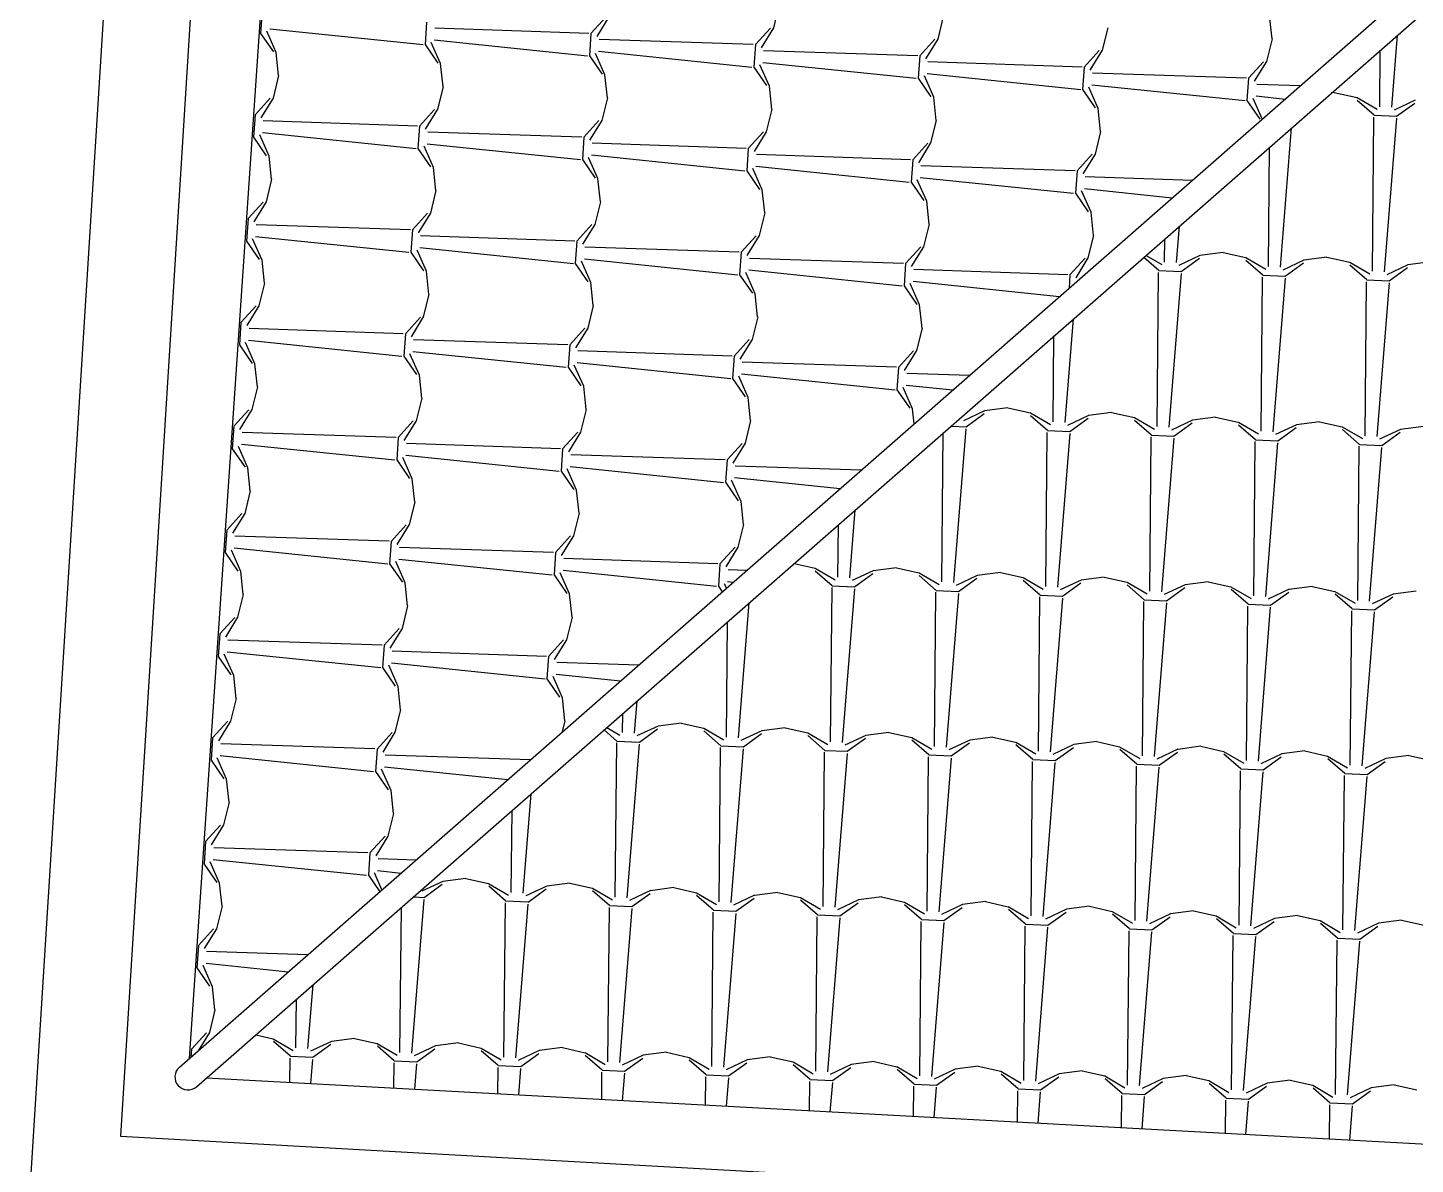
# Model space of a CAD drawing. Extents: x 1037 to 14540, y 1034 to 18285.
# Drawn here: x 5880 to 6200, y 1272.2 to 1534.3 of the extents above; entities that cross this region are included whole.
import ezdxf

# ---------------------------------------------------------------- set-up
doc = ezdxf.new("R2010")
doc.units = 0
doc.header["$LTSCALE"] = 100
doc.header["$MEASUREMENT"] = 0
doc.layers.get('0').update_dxf_attribs({"color": 240, "linetype": 'CONTINUOUS'})
doc.layers.add('proiezioni', color=252, linetype='CONTINUOUS')
doc.layers.add('retini copertura', color=32, linetype='CONTINUOUS')

# ---------------------------------------------------------------- blocks, each defined once
blk = doc.blocks.new('*X1851')
at = {"color": 0}
for p, q in [((5.9469, 15.3685), (5.9433, 15.3169)), ((7.1385, 15.3816), (7.1257, 15.3295)), ((5.9642, 15.3276), (6.318, 15.291)), ((6.326, 15.3426), (6.3225, 15.291)), ((6.3449, 15.3293), (6.7004, 15.3176)), ((6.7051, 15.3168), (6.7399, 15.3551)), ((6.7466, 15.3554), (6.7184, 15.3098)), ((7.0842, 15.2909), (7.119, 15.3292)), ((7.1257, 15.3295), (7.0975, 15.2839)), ((7.5177, 15.3557), (7.5048, 15.3037)), ((7.8968, 15.3299), (7.8839, 15.2778)), ((8.2759, 15.304), (8.2702, 15.3573)), ((5.9433, 15.3169), (5.9726, 15.2743)), ((5.9792, 15.2731), (5.9574, 15.3221)), ((6.3583, 15.2472), (6.3365, 15.2962)), ((6.3433, 15.3017), (6.6971, 15.2651)), ((6.7051, 15.3168), (6.7016, 15.2652)), ((6.724, 15.3035), (7.0795, 15.2917)), ((7.4633, 15.2651), (7.4981, 15.3033)), ((7.5048, 15.3037), (7.4766, 15.258)), ((8.2759, 15.304), (8.263, 15.2519)), ((5.9848, 15.2197), (5.9792, 15.273)), ((6.3224, 15.291), (6.3517, 15.2484)), ((6.7016, 15.2652), (6.7308, 15.2225)), ((6.7374, 15.2213), (6.7157, 15.2704)), ((6.7224, 15.2759), (7.0763, 15.2393)), ((7.0842, 15.2909), (7.0807, 15.2393)), ((7.1031, 15.2776), (7.4587, 15.2659)), ((7.4633, 15.2651), (7.4598, 15.2135)), ((7.8425, 15.2392), (7.8772, 15.2775)), ((7.8839, 15.2778), (7.8557, 15.2322)), ((6.364, 15.1939), (6.3583, 15.2472)), ((7.0807, 15.2393), (7.11, 15.1967)), ((7.1165, 15.1955), (7.0948, 15.2445)), ((7.1015, 15.25), (7.4554, 15.2134)), ((7.4822, 15.2518), (7.8378, 15.24)), ((7.8424, 15.2392), (7.8389, 15.1876)), ((8.2216, 15.2134), (8.2564, 15.2516)), ((8.263, 15.252), (8.2348, 15.2063)), ((5.9848, 15.2197), (5.972, 15.1676)), ((6.7431, 15.168), (6.7374, 15.2213)), ((7.4598, 15.2135), (7.4891, 15.1708)), ((7.4956, 15.1696), (7.4739, 15.2187)), ((7.4807, 15.2242), (7.8345, 15.1875)), ((7.8614, 15.2259), (8.2169, 15.2142)), ((8.2216, 15.2134), (8.218, 15.1618)), ((8.2405, 15.2001), (8.3414, 15.1967)), ((5.9305, 15.1291), (5.9653, 15.1673)), ((5.972, 15.1676), (5.9438, 15.122)), ((6.364, 15.1939), (6.3511, 15.1418)), ((6.7431, 15.168), (6.7302, 15.1159)), ((7.1222, 15.1421), (7.1165, 15.1955)), ((7.5013, 15.1163), (7.4956, 15.1696)), ((7.8389, 15.1876), (7.8682, 15.145)), ((7.8748, 15.1438), (7.853, 15.1928)), ((7.8598, 15.1983), (8.2136, 15.1617)), ((8.2389, 15.1725), (8.3058, 15.1655)), ((6.3096, 15.1032), (6.3444, 15.1415)), ((6.3511, 15.1418), (6.3229, 15.0962)), ((7.1222, 15.1421), (7.1094, 15.0901)), ((7.8804, 15.0904), (7.8748, 15.1438)), ((8.218, 15.1618), (8.2473, 15.1191)), ((8.2532, 15.1195), (8.2321, 15.1669)), ((5.9305, 15.1291), (5.927, 15.0775)), ((5.9494, 15.1158), (6.305, 15.104)), ((6.6888, 15.0773), (6.7236, 15.1156)), ((6.7302, 15.1159), (6.702, 15.0703)), ((7.5013, 15.1163), (7.4885, 15.0642)), ((5.927, 15.0775), (5.9563, 15.0348)), ((5.9628, 15.0336), (5.9411, 15.0826)), ((5.9479, 15.0882), (6.3017, 15.0515)), ((6.3096, 15.1032), (6.3061, 15.0516)), ((6.3285, 15.0899), (6.6841, 15.0782)), ((6.6888, 15.0773), (6.6852, 15.0257)), ((7.0679, 15.0515), (7.1027, 15.0898)), ((7.1093, 15.0901), (7.0811, 15.0445)), ((7.8805, 15.0904), (7.8676, 15.0383)), ((6.3061, 15.0516), (6.3354, 15.009)), ((6.342, 15.0078), (6.3202, 15.0568)), ((6.327, 15.0623), (6.6808, 15.0257)), ((6.7077, 15.0641), (7.0632, 15.0523)), ((7.0679, 15.0515), (7.0644, 14.9999)), ((7.447, 15.0256), (7.4818, 15.0639)), ((7.4885, 15.0642), (7.4603, 15.0186)), ((5.9685, 14.9803), (5.9628, 15.0336)), ((6.3476, 14.9544), (6.342, 15.0077)), ((6.6852, 15.0257), (6.7145, 14.9831)), ((6.7211, 14.9819), (6.6993, 15.0309)), ((6.7061, 15.0364), (7.0599, 14.9998)), ((7.0852, 15.0106), (7.4391, 14.974)), ((7.0868, 15.0382), (7.4423, 15.0264)), ((7.447, 15.0256), (7.4435, 14.974)), ((7.4659, 15.0123), (7.8214, 15.0006)), ((7.8261, 14.9998), (7.8609, 15.038)), ((7.8676, 15.0384), (7.8394, 14.9927)), ((5.9685, 14.9803), (5.9557, 14.9282)), ((6.7268, 14.9286), (6.7211, 14.9819)), ((7.0644, 14.9999), (7.0936, 14.9572)), ((7.1002, 14.956), (7.0784, 15.0051)), ((7.4793, 14.9302), (7.4576, 14.9792)), ((7.4643, 14.9847), (7.8182, 14.9481)), ((7.8261, 14.9998), (7.8226, 14.9482)), ((7.845, 14.9865), (8.092, 14.9783)), ((6.3476, 14.9544), (6.3348, 14.9023)), ((7.1059, 14.9027), (7.1002, 14.956)), ((7.4435, 14.974), (7.4727, 14.9314)), ((7.8226, 14.9482), (7.8519, 14.9055)), ((7.8584, 14.9043), (7.8367, 14.9534)), ((7.8435, 14.9589), (8.0458, 14.9379)), ((5.9142, 14.8896), (5.949, 14.9279)), ((5.9557, 14.9282), (5.9275, 14.8826)), ((6.7268, 14.9285), (6.7139, 14.8765)), ((7.485, 14.8768), (7.4793, 14.9302)), ((5.9142, 14.8896), (5.9107, 14.838)), ((6.2933, 14.8638), (6.3281, 14.902)), ((6.3348, 14.9023), (6.3066, 14.8567)), ((7.1059, 14.9027), (7.093, 14.8506)), ((7.8641, 14.851), (7.8584, 14.9043)), ((5.9315, 14.8487), (6.2854, 14.8121)), ((5.9331, 14.8763), (6.2886, 14.8646)), ((6.2933, 14.8638), (6.2898, 14.8122)), ((6.3122, 14.8505), (6.6677, 14.8387)), ((6.6724, 14.8379), (6.7072, 14.8762)), ((6.7139, 14.8765), (6.6857, 14.8309)), ((7.0516, 14.812), (7.0863, 14.8503)), ((7.093, 14.8506), (7.0648, 14.805)), ((7.485, 14.8768), (7.4721, 14.8248)), ((7.8641, 14.851), (7.8513, 14.7989)), ((5.9107, 14.838), (5.9399, 14.7954)), ((5.9465, 14.7942), (5.9248, 14.8432)), ((6.3256, 14.7683), (6.3039, 14.8173)), ((6.3107, 14.8229), (6.6645, 14.7862)), ((6.6724, 14.8379), (6.6689, 14.7863)), ((6.6913, 14.8246), (7.0469, 14.8129)), ((7.4307, 14.7862), (7.4655, 14.8245)), ((7.4721, 14.8248), (7.4439, 14.7792)), ((5.9522, 14.7408), (5.9465, 14.7942)), ((6.2898, 14.8122), (6.3191, 14.7695)), ((6.6689, 14.7863), (6.6982, 14.7437)), ((6.7047, 14.7425), (6.683, 14.7915)), ((6.6898, 14.797), (7.0436, 14.7604)), ((7.0515, 14.812), (7.048, 14.7604)), ((7.0704, 14.7988), (7.426, 14.787)), ((7.4307, 14.7862), (7.4271, 14.7346)), ((7.8098, 14.7603), (7.8446, 14.7986)), ((7.8513, 14.7989), (7.823, 14.7533)), ((6.3313, 14.715), (6.3256, 14.7683)), ((7.048, 14.7604), (7.0773, 14.7178)), ((7.0839, 14.7166), (7.0621, 14.7656)), ((7.0689, 14.7712), (7.4227, 14.7345)), ((7.4496, 14.7729), (7.8051, 14.7611)), ((7.8098, 14.7603), (7.8077, 14.7294)), ((5.9522, 14.7408), (5.9393, 14.6888)), ((6.7104, 14.6891), (6.7047, 14.7424)), ((7.4271, 14.7346), (7.4564, 14.6919)), ((7.463, 14.6907), (7.4412, 14.7398)), ((7.448, 14.7453), (7.7859, 14.7103)), ((5.8979, 14.6502), (5.9327, 14.6884)), ((5.9393, 14.6888), (5.9111, 14.6431)), ((6.3313, 14.715), (6.3184, 14.6629)), ((6.7104, 14.6891), (6.6976, 14.637)), ((7.0895, 14.6633), (7.0839, 14.7166)), ((7.4687, 14.6374), (7.463, 14.6907)), ((6.277, 14.6243), (6.3118, 14.6626)), ((6.3184, 14.6629), (6.2902, 14.6173)), ((7.0896, 14.6632), (7.0767, 14.6112)), ((5.8979, 14.6502), (5.8943, 14.5986)), ((5.9168, 14.6369), (6.2723, 14.6251)), ((6.277, 14.6243), (6.2735, 14.5727)), ((6.6561, 14.5984), (6.6909, 14.6367)), ((6.6976, 14.637), (6.6694, 14.5914)), ((7.4687, 14.6374), (7.4558, 14.5853)), ((5.8943, 14.5986), (5.9236, 14.5559)), ((5.9302, 14.5547), (5.9084, 14.6038)), ((5.9152, 14.6093), (6.2691, 14.5726)), ((6.2959, 14.611), (6.6514, 14.5993)), ((6.6561, 14.5985), (6.6526, 14.5469)), ((7.0352, 14.5726), (7.07, 14.6109)), ((7.0767, 14.6112), (7.0485, 14.5656)), ((6.2735, 14.5727), (6.3027, 14.5301)), ((6.3093, 14.5289), (6.2875, 14.5779)), ((6.2943, 14.5834), (6.6482, 14.5468)), ((6.675, 14.5852), (7.0305, 14.5734)), ((7.0352, 14.5726), (7.0317, 14.521)), ((7.0541, 14.5593), (7.4096, 14.5476)), ((7.4143, 14.5467), (7.4491, 14.585)), ((7.4558, 14.5853), (7.4276, 14.5397)), ((5.9358, 14.5014), (5.9302, 14.5547)), ((6.315, 14.4755), (6.3093, 14.5289)), ((6.6526, 14.5469), (6.6818, 14.5042)), ((6.6884, 14.503), (6.6667, 14.552)), ((6.6735, 14.5576), (7.0273, 14.5209)), ((7.0526, 14.5317), (7.4064, 14.4951)), ((7.4143, 14.5467), (7.4108, 14.4951)), ((7.4332, 14.5335), (7.5784, 14.5287)), ((5.9359, 14.5014), (5.923, 14.4493)), ((6.6941, 14.4497), (6.6884, 14.503)), ((7.0317, 14.521), (7.061, 14.4784)), ((7.0675, 14.4772), (7.0458, 14.5262)), ((7.4467, 14.4513), (7.4249, 14.5003)), ((7.4317, 14.5059), (7.5396, 14.4947)), ((6.315, 14.4755), (6.3021, 14.4234)), ((7.0732, 14.4238), (7.0675, 14.4771)), ((7.4108, 14.4951), (7.4401, 14.4525)), ((5.8815, 14.4107), (5.9163, 14.449)), ((5.923, 14.4493), (5.8948, 14.4037)), ((6.6941, 14.4497), (6.6812, 14.3976)), ((7.4504, 14.4165), (7.4467, 14.4513)), ((5.8815, 14.4107), (5.878, 14.3591)), ((6.2607, 14.3849), (6.2954, 14.4231)), ((6.3021, 14.4235), (6.2739, 14.3778)), ((7.0732, 14.4238), (7.0604, 14.3717)), ((5.8989, 14.3698), (6.2527, 14.3332)), ((5.9004, 14.3974), (6.256, 14.3857)), ((6.2606, 14.3849), (6.2571, 14.3333)), ((6.2795, 14.3716), (6.6351, 14.3598)), ((6.6398, 14.359), (6.6746, 14.3973)), ((6.6812, 14.3976), (6.653, 14.352)), ((7.0189, 14.3331), (7.0537, 14.3714)), ((7.0604, 14.3717), (7.0321, 14.3261)), ((5.878, 14.3591), (5.9073, 14.3165)), ((5.9138, 14.3153), (5.8921, 14.3643)), ((6.293, 14.2894), (6.2712, 14.3385)), ((6.278, 14.344), (6.6318, 14.3073)), ((6.6398, 14.359), (6.6362, 14.3074)), ((6.6587, 14.3457), (7.0142, 14.334)), ((5.9195, 14.2619), (5.9138, 14.3153)), ((6.2571, 14.3333), (6.2864, 14.2906)), ((6.6362, 14.3074), (6.6655, 14.2648)), ((6.6721, 14.2636), (6.6503, 14.3126)), ((6.6571, 14.3181), (7.011, 14.2815)), ((7.0189, 14.3332), (7.0154, 14.2816)), ((7.0378, 14.3199), (7.329, 14.3103)), ((6.2986, 14.2361), (6.293, 14.2894)), ((7.0154, 14.2816), (7.0446, 14.2389)), ((7.0512, 14.2377), (7.0295, 14.2867)), ((7.0362, 14.2923), (7.2796, 14.2671)), ((5.9195, 14.2619), (5.9067, 14.2099)), ((6.6778, 14.2102), (6.6721, 14.2636)), ((5.8652, 14.1713), (5.9, 14.2095)), ((5.9067, 14.2099), (5.8785, 14.1643)), ((6.2986, 14.2361), (6.2858, 14.184)), ((6.6778, 14.2102), (6.6649, 14.1581)), ((7.0569, 14.1844), (7.0512, 14.2377)), ((6.2443, 14.1454), (6.2791, 14.1837)), ((6.2858, 14.184), (6.2576, 14.1384)), ((7.0569, 14.1844), (7.044, 14.1323)), ((5.8652, 14.1713), (5.8617, 14.1197)), ((5.8841, 14.158), (6.2396, 14.1463)), ((6.2443, 14.1454), (6.2408, 14.0938)), ((6.6234, 14.1196), (6.6582, 14.1578)), ((6.6649, 14.1582), (6.6367, 14.1125)), ((5.8617, 14.1197), (5.8909, 14.077)), ((5.8975, 14.0758), (5.8758, 14.1249)), ((5.8826, 14.1304), (6.2364, 14.0938)), ((6.2632, 14.1321), (6.6187, 14.1204)), ((6.6234, 14.1196), (6.6199, 14.068)), ((7.0026, 14.0937), (7.0373, 14.132)), ((7.044, 14.1323), (7.0158, 14.0867)), ((6.2408, 14.0938), (6.2701, 14.0512)), ((6.2766, 14.05), (6.2549, 14.099)), ((6.2617, 14.1045), (6.6155, 14.0679)), ((6.6423, 14.1063), (6.9979, 14.0945)), ((7.0026, 14.0937), (6.999, 14.0421)), ((7.0214, 14.0804), (7.0648, 14.079)), ((5.9032, 14.0225), (5.8975, 14.0758)), ((6.2823, 13.9966), (6.2766, 14.05)), ((6.6199, 14.068), (6.6492, 14.0253)), ((6.6558, 14.0241), (6.634, 14.0731)), ((6.6408, 14.0787), (6.9946, 14.042)), ((7.0175, 14.0375), (7.0131, 14.0473)), ((7.0199, 14.0528), (7.0334, 14.0514)), ((5.9032, 14.0225), (5.8903, 13.9704)), ((6.6614, 13.9708), (6.6557, 14.0241)), ((6.999, 14.0421), (7.0079, 14.0292)), ((6.2823, 13.9966), (6.2695, 13.9446)), ((5.8489, 13.9318), (5.8837, 13.9701)), ((5.8903, 13.9704), (5.8621, 13.9248)), ((6.6614, 13.9708), (6.6486, 13.9187)), ((5.8489, 13.9318), (5.8453, 13.8802)), ((6.228, 13.906), (6.2628, 13.9442)), ((6.2695, 13.9446), (6.2412, 13.899)), ((5.8662, 13.891), (6.2201, 13.8543)), ((5.8677, 13.9186), (6.2233, 13.9068)), ((6.228, 13.906), (6.2245, 13.8544)), ((6.2469, 13.8927), (6.6024, 13.881)), ((6.6071, 13.8801), (6.6419, 13.9184)), ((6.6486, 13.9187), (6.6204, 13.8731)), ((5.8453, 13.8802), (5.8746, 13.8376)), ((5.8812, 13.8364), (5.8594, 13.8854)), ((6.2603, 13.8105), (6.2386, 13.8596)), ((6.2454, 13.8651), (6.5992, 13.8285)), ((6.6071, 13.8801), (6.6036, 13.8285)), ((6.626, 13.8668), (6.8154, 13.8606)), ((5.8869, 13.783), (5.8812, 13.8364)), ((6.2245, 13.8544), (6.2537, 13.8117)), ((6.6036, 13.8285), (6.6329, 13.7859)), ((6.6394, 13.7847), (6.6177, 13.8337)), ((6.6245, 13.8392), (6.7734, 13.8238)), ((6.266, 13.7572), (6.2603, 13.8105)), ((5.8869, 13.783), (5.874, 13.731)), ((6.6451, 13.7313), (6.6394, 13.7847)), ((5.8325, 13.6924), (5.8673, 13.7307)), ((5.874, 13.731), (5.8458, 13.6854)), ((6.266, 13.7572), (6.2531, 13.7051)), ((6.6451, 13.7313), (6.6389, 13.706)), ((6.2117, 13.6665), (6.2465, 13.7048)), ((6.2531, 13.7051), (6.2249, 13.6595)), ((5.8325, 13.6924), (5.829, 13.6408)), ((5.8514, 13.6791), (6.2069, 13.6674)), ((6.2117, 13.6665), (6.2081, 13.6149)), ((5.829, 13.6408), (5.8583, 13.5981)), ((5.8649, 13.5969), (5.8431, 13.646)), ((5.8499, 13.6515), (6.2038, 13.6149)), ((6.2305, 13.6533), (6.566, 13.6422)), ((6.2081, 13.6149), (6.2374, 13.5723)), ((6.244, 13.5711), (6.2222, 13.6201)), ((6.229, 13.6257), (6.5135, 13.5962)), ((5.8705, 13.5436), (5.8648, 13.5969)), ((6.2496, 13.5177), (6.244, 13.5711)), ((5.8705, 13.5436), (5.8577, 13.4915)), ((6.2497, 13.5177), (6.2368, 13.4657)), ((5.8162, 13.4529), (5.851, 13.4912)), ((5.8577, 13.4915), (5.8295, 13.4459)), ((5.8162, 13.453), (5.8127, 13.4014)), ((5.8351, 13.4397), (6.1906, 13.4279)), ((6.1953, 13.4271), (6.2301, 13.4654)), ((6.2368, 13.4657), (6.2086, 13.4201)), ((5.8336, 13.4121), (6.1874, 13.3754)), ((6.1953, 13.4271), (6.1918, 13.3755)), ((6.2142, 13.4138), (6.3019, 13.4109)), ((5.8127, 13.4013), (5.842, 13.3587)), ((5.8485, 13.3575), (5.8268, 13.4065)), ((6.1918, 13.3755), (6.2179, 13.3374)), ((6.2231, 13.3419), (6.2059, 13.3807)), ((6.2127, 13.3862), (6.2672, 13.3806)), ((5.8542, 13.3042), (5.8485, 13.3575)), ((5.8542, 13.3042), (5.8413, 13.2521)), ((5.7999, 13.2135), (5.8347, 13.2518)), ((5.8413, 13.2521), (5.8131, 13.2065)), ((5.7999, 13.2135), (5.7964, 13.1619)), ((5.8187, 13.2002), (6.0524, 13.1925)), ((5.7964, 13.1619), (5.8256, 13.1193)), ((5.8322, 13.1181), (5.8104, 13.1671)), ((5.8173, 13.1726), (6.0072, 13.153)), ((5.8379, 13.0647), (5.8322, 13.118)), ((5.8379, 13.0647), (5.825, 13.0126)), ((5.7836, 12.9741), (5.8183, 13.0123)), ((5.825, 13.0127), (5.7991, 12.9707)), ((5.7835, 12.9741), (5.7823, 12.956))]:
    blk.add_line(p, q, dxfattribs=at)
blk = doc.blocks.new('*X1853')
at = {"color": 0}
for p, q in [((8.5519, 15.1464), (8.5652, 15.3129)), ((8.5243, 15.1478), (8.5255, 15.2782)), ((8.4194, 15.1805), (8.413, 15.1797)), ((8.4194, 15.1805), (8.4718, 15.1689)), ((8.4718, 15.1689), (8.5181, 15.1418)), ((8.5113, 15.1283), (8.4722, 15.1622)), ((8.606, 15.1629), (8.5575, 15.14)), ((8.563, 15.126), (8.6049, 15.1563)), ((8.5073, 14.7682), (8.5107, 15.1239)), ((8.5113, 15.1283), (8.563, 15.126)), ((8.5349, 14.7668), (8.5632, 15.1214)), ((8.2951, 14.7775), (8.3208, 15.099)), ((8.2675, 14.7789), (8.2702, 15.0546)), ((8.0554, 14.7883), (8.0621, 14.8724)), ((8.0278, 14.7896), (8.0283, 14.8428)), ((8.0148, 14.7702), (7.9799, 14.8004)), ((7.9851, 14.805), (8.0216, 14.7836)), ((8.1095, 14.8047), (8.061, 14.7818)), ((8.0665, 14.7679), (8.1084, 14.7981)), ((8.1627, 14.8116), (8.1095, 14.8047)), ((8.1627, 14.8116), (8.215, 14.8)), ((8.215, 14.8), (8.2613, 14.7729)), ((8.2546, 14.7594), (8.2155, 14.7933)), ((8.3492, 14.794), (8.3007, 14.7711)), ((8.3062, 14.7571), (8.3482, 14.7874)), ((8.4024, 14.8009), (8.3492, 14.794)), ((8.4024, 14.8009), (8.4548, 14.7892)), ((8.4548, 14.7893), (8.5011, 14.7621)), ((8.589, 14.7833), (8.5405, 14.7604)), ((8.6422, 14.7902), (8.589, 14.7832)), ((8.0108, 14.41), (8.0142, 14.7657)), ((8.0148, 14.7702), (8.0665, 14.7679)), ((8.0384, 14.4086), (8.0667, 14.7632)), ((8.2505, 14.3993), (8.254, 14.755)), ((8.2546, 14.7595), (8.3062, 14.7571)), ((8.2781, 14.3979), (8.3065, 14.7525)), ((8.4943, 14.7487), (8.4553, 14.7826)), ((8.546, 14.7464), (8.5879, 14.7767)), ((8.4903, 14.3885), (8.4937, 14.7442)), ((8.4943, 14.7487), (8.546, 14.7464)), ((8.5179, 14.3872), (8.5463, 14.7418)), ((7.7986, 14.4194), (7.8177, 14.6585)), ((7.771, 14.4207), (7.7729, 14.6192)), ((7.5589, 14.4301), (7.559, 14.4319)), ((7.613, 14.4466), (7.5645, 14.4237)), ((7.57, 14.4097), (7.6119, 14.44)), ((7.6662, 14.4535), (7.613, 14.4465)), ((7.6662, 14.4535), (7.7185, 14.4418)), ((7.7185, 14.4418), (7.7648, 14.4147)), ((7.7581, 14.4013), (7.719, 14.4352)), ((7.8527, 14.4358), (7.8042, 14.4129)), ((7.9059, 14.4427), (7.8527, 14.4358)), ((7.9059, 14.4427), (7.9583, 14.4311)), ((8.1457, 14.432), (8.0925, 14.4251)), ((8.1457, 14.432), (8.198, 14.4204)), ((7.5354, 14.4113), (7.57, 14.4097)), ((7.5419, 14.0505), (7.5702, 14.4051)), ((7.7581, 14.4013), (7.8097, 14.399)), ((7.8097, 14.399), (7.8517, 14.4292)), ((7.9583, 14.4311), (8.0046, 14.404)), ((7.9978, 14.3906), (7.9587, 14.4244)), ((8.0925, 14.4251), (8.044, 14.4022)), ((8.0495, 14.3882), (8.0914, 14.4185)), ((8.1981, 14.4204), (8.2443, 14.3932)), ((8.2376, 14.3798), (8.1985, 14.4137)), ((8.3323, 14.4144), (8.2838, 14.3915)), ((8.2893, 14.3775), (8.3312, 14.4078)), ((8.3855, 14.4213), (8.3323, 14.4144)), ((8.3854, 14.4213), (8.4378, 14.4096)), ((8.4378, 14.4097), (8.4841, 14.3825)), ((8.4773, 14.3691), (8.4383, 14.403)), ((8.572, 14.4036), (8.5235, 14.3808)), ((8.6252, 14.4105), (8.572, 14.4036)), ((7.5143, 14.0518), (7.5176, 14.3957)), ((7.754, 14.0411), (7.7575, 14.3968)), ((7.7816, 14.0397), (7.81, 14.3943)), ((7.9938, 14.0304), (7.9972, 14.3861)), ((7.9978, 14.3906), (8.0495, 14.3882)), ((8.0214, 14.029), (8.0497, 14.3836)), ((8.2335, 14.0196), (8.237, 14.3754)), ((8.2376, 14.3798), (8.2893, 14.3775)), ((8.2612, 14.0183), (8.2895, 14.3729)), ((8.4773, 14.3691), (8.529, 14.3668)), ((8.529, 14.3668), (8.571, 14.397)), ((8.4733, 14.0089), (8.4767, 14.3646)), ((8.5009, 14.0076), (8.5293, 14.3622)), ((7.3021, 14.0612), (7.3147, 14.218)), ((7.2745, 14.0626), (7.2757, 14.1839)), ((7.1735, 14.0944), (7.222, 14.0836)), ((7.222, 14.0837), (7.2683, 14.0565)), ((7.4094, 14.0846), (7.3562, 14.0776)), ((7.4094, 14.0846), (7.4618, 14.0729)), ((7.2616, 14.0431), (7.2225, 14.077)), ((7.3562, 14.0777), (7.3077, 14.0548)), ((7.3132, 14.0408), (7.3552, 14.0711)), ((7.4618, 14.0729), (7.5081, 14.0458)), ((7.5013, 14.0324), (7.4622, 14.0663)), ((7.596, 14.0669), (7.5475, 14.044)), ((7.553, 14.0301), (7.5949, 14.0603)), ((7.6492, 14.0738), (7.596, 14.0669)), ((7.6492, 14.0738), (7.7015, 14.0622)), ((7.7016, 14.0622), (7.7478, 14.0351)), ((7.7411, 14.0217), (7.702, 14.0555)), ((7.8358, 14.0562), (7.7872, 14.0333)), ((7.7928, 14.0194), (7.8347, 14.0496)), ((7.8889, 14.0631), (7.8358, 14.0562)), ((7.8889, 14.0631), (7.9413, 14.0515)), ((7.9413, 14.0515), (7.9876, 14.0244)), ((8.1287, 14.0524), (8.0755, 14.0455)), ((8.1287, 14.0524), (8.1811, 14.0407)), ((7.2575, 13.683), (7.261, 14.0387)), ((7.2616, 14.0431), (7.3132, 14.0408)), ((7.2851, 13.6816), (7.3135, 14.0362)), ((7.4973, 13.6722), (7.5007, 14.0279)), ((7.5013, 14.0324), (7.553, 14.0301)), ((7.5249, 13.6708), (7.5532, 14.0254)), ((7.737, 13.6615), (7.7405, 14.0172)), ((7.7411, 14.0217), (7.7928, 14.0194)), ((7.9808, 14.0109), (7.9418, 14.0448)), ((8.0755, 14.0455), (8.027, 14.0226)), ((8.0325, 14.0086), (8.0745, 14.0389)), ((8.1811, 14.0408), (8.2273, 14.0136)), ((8.2206, 14.0002), (8.1815, 14.0341)), ((8.3153, 14.0348), (8.2668, 14.0119)), ((8.2723, 13.9979), (8.3142, 14.0282)), ((8.3685, 14.0417), (8.3153, 14.0347)), ((8.3685, 14.0416), (8.4208, 14.03)), ((8.4208, 14.03), (8.4671, 14.0029)), ((8.4604, 13.9895), (8.4213, 14.0234)), ((8.555, 14.024), (8.5065, 14.0011)), ((8.512, 13.9872), (8.554, 14.0174)), ((8.6082, 14.0309), (8.555, 14.024)), ((7.0454, 13.6923), (7.0703, 14.004)), ((7.7647, 13.6601), (7.793, 14.0147)), ((7.9768, 13.6508), (7.9802, 14.0065)), ((7.9808, 14.0109), (8.0325, 14.0086)), ((8.0044, 13.6494), (8.0328, 14.004)), ((8.2166, 13.64), (8.22, 13.9957)), ((8.2206, 14.0002), (8.2723, 13.9979)), ((8.2442, 13.6387), (8.2725, 13.9933)), ((8.4563, 13.6293), (8.4597, 13.985)), ((8.4604, 13.9895), (8.512, 13.9872)), ((7.0178, 13.6937), (7.0203, 13.9603)), ((8.4839, 13.628), (8.5123, 13.9826)), ((6.8056, 13.703), (6.8116, 13.7775)), ((6.778, 13.7044), (6.7784, 13.7485)), ((6.765, 13.6849), (6.7353, 13.7107)), ((6.7415, 13.7161), (6.7718, 13.6984)), ((6.8597, 13.7195), (6.8112, 13.6966)), ((6.8167, 13.6826), (6.8587, 13.7129)), ((6.9129, 13.7264), (6.8597, 13.7195)), ((6.9129, 13.7264), (6.9653, 13.7147)), ((6.9653, 13.7148), (7.0116, 13.6876)), ((7.0048, 13.6742), (6.9657, 13.7081)), ((7.0995, 13.7088), (7.051, 13.6859)), ((7.0565, 13.6719), (7.0984, 13.7022)), ((7.1527, 13.7157), (7.0995, 13.7087)), ((7.1527, 13.7157), (7.205, 13.704)), ((7.205, 13.704), (7.2513, 13.6769)), ((7.2446, 13.6635), (7.2055, 13.6974)), ((7.3393, 13.698), (7.2907, 13.6752)), ((7.3924, 13.7049), (7.3393, 13.698)), ((7.3924, 13.7049), (7.4448, 13.6933)), ((6.761, 13.3248), (6.7645, 13.6805)), ((6.7651, 13.685), (6.8167, 13.6826)), ((6.7886, 13.3234), (6.817, 13.678)), ((7.0008, 13.3141), (7.0042, 13.6698)), ((7.0048, 13.6742), (7.0565, 13.6719)), ((7.0284, 13.3127), (7.0567, 13.6673)), ((7.2446, 13.6635), (7.2962, 13.6612)), ((7.2962, 13.6612), (7.3382, 13.6914)), ((7.4448, 13.6933), (7.4911, 13.6662)), ((7.4843, 13.6528), (7.4453, 13.6867)), ((7.579, 13.6873), (7.5305, 13.6644)), ((7.536, 13.6505), (7.578, 13.6807)), ((7.6322, 13.6942), (7.579, 13.6873)), ((7.6322, 13.6942), (7.6845, 13.6826)), ((7.6846, 13.6826), (7.7308, 13.6555)), ((7.7241, 13.642), (7.685, 13.6759)), ((7.8188, 13.6766), (7.7703, 13.6537)), ((7.7758, 13.6397), (7.8177, 13.67)), ((7.872, 13.6835), (7.8188, 13.6766)), ((7.872, 13.6835), (7.9243, 13.6718)), ((7.9243, 13.6719), (7.9706, 13.6447)), ((7.9639, 13.6313), (7.9248, 13.6652)), ((8.0585, 13.6659), (8.01, 13.643)), ((8.1117, 13.6728), (8.0585, 13.6658)), ((8.1117, 13.6728), (8.1641, 13.6611)), ((7.2405, 13.3033), (7.244, 13.6591)), ((7.2682, 13.3019), (7.2965, 13.6565)), ((7.4803, 13.2926), (7.4837, 13.6483)), ((7.4843, 13.6528), (7.536, 13.6505)), ((7.5079, 13.2912), (7.5363, 13.6458)), ((7.7201, 13.2819), (7.7235, 13.6376)), ((7.7241, 13.642), (7.7758, 13.6397)), ((7.7477, 13.2805), (7.776, 13.6351)), ((7.9639, 13.6313), (8.0155, 13.629)), ((8.0155, 13.629), (8.0575, 13.6593)), ((8.1641, 13.6611), (8.2104, 13.634)), ((8.2036, 13.6206), (8.1645, 13.6545)), ((8.2983, 13.6551), (8.2498, 13.6322)), ((8.2553, 13.6183), (8.2972, 13.6485)), ((8.3515, 13.662), (8.2983, 13.6551)), ((8.3515, 13.662), (8.4038, 13.6504)), ((8.4038, 13.6504), (8.4501, 13.6233)), ((8.4434, 13.6099), (8.4043, 13.6437)), ((8.538, 13.6444), (8.4895, 13.6215)), ((8.4951, 13.6075), (8.537, 13.6378)), ((8.5912, 13.6513), (8.5381, 13.6444)), ((8.5912, 13.6513), (8.6436, 13.6397)), ((7.9598, 13.2711), (7.9632, 13.6269)), ((7.9874, 13.2698), (8.0158, 13.6244)), ((8.1996, 13.2604), (8.203, 13.6161)), ((8.2036, 13.6206), (8.2553, 13.6183)), ((8.2272, 13.2591), (8.2555, 13.6137)), ((8.4393, 13.2497), (8.4428, 13.6054)), ((8.4434, 13.6099), (8.495, 13.6076)), ((8.4669, 13.2483), (8.4953, 13.6029)), ((6.5489, 13.3341), (6.5672, 13.5635)), ((6.5213, 13.3355), (6.5231, 13.5249)), ((6.3632, 13.3613), (6.3147, 13.3384)), ((6.3202, 13.3245), (6.3622, 13.3547)), ((6.4164, 13.3682), (6.3632, 13.3613)), ((6.4164, 13.3682), (6.4688, 13.3566)), ((6.4688, 13.3566), (6.5151, 13.3295)), ((6.5083, 13.3161), (6.4692, 13.3499)), ((6.603, 13.3506), (6.5545, 13.3277)), ((6.56, 13.3137), (6.6019, 13.344)), ((6.6562, 13.3575), (6.603, 13.3506)), ((6.6562, 13.3575), (6.7085, 13.3458)), ((6.7085, 13.3459), (6.7548, 13.3187)), ((6.8959, 13.3468), (6.8427, 13.3398)), ((6.8959, 13.3468), (6.9483, 13.3351)), ((6.2921, 12.9652), (6.3205, 13.3198)), ((6.2955, 13.3256), (6.3202, 13.3245)), ((6.5043, 12.9559), (6.5077, 13.3116)), ((6.5083, 13.3161), (6.56, 13.3138)), ((6.7481, 13.3053), (6.709, 13.3392)), ((6.8427, 13.3399), (6.7942, 13.317)), ((6.7997, 13.303), (6.8417, 13.3333)), ((6.9483, 13.3352), (6.9946, 13.308)), ((6.9878, 13.2946), (6.9487, 13.3285)), ((7.0825, 13.3292), (7.034, 13.3063)), ((7.0395, 13.2923), (7.0814, 13.3226)), ((7.1357, 13.336), (7.0825, 13.3291)), ((7.1357, 13.336), (7.188, 13.3244)), ((7.1881, 13.3244), (7.2343, 13.2973)), ((7.2276, 13.2839), (7.1885, 13.3178)), ((7.3223, 13.3184), (7.2738, 13.2955)), ((7.2793, 13.2816), (7.3212, 13.3118)), ((7.3755, 13.3253), (7.3223, 13.3184)), ((7.3754, 13.3253), (7.4278, 13.3137)), ((7.4278, 13.3137), (7.4741, 13.2866)), ((7.6152, 13.3146), (7.562, 13.3077)), ((7.6152, 13.3146), (7.6676, 13.3029)), ((6.2645, 12.9667), (6.2678, 13.3013)), ((6.5319, 12.9545), (6.5602, 13.3091)), ((6.744, 12.9452), (6.7475, 13.3009)), ((6.7481, 13.3053), (6.7997, 13.303)), ((6.7717, 12.9438), (6.8, 13.2984)), ((6.9838, 12.9345), (6.9872, 13.2902)), ((6.9878, 13.2946), (7.0395, 13.2923)), ((7.0114, 12.933), (7.0398, 13.2876)), ((7.2236, 12.9237), (7.227, 13.2794)), ((7.2276, 13.2839), (7.2793, 13.2816)), ((7.4673, 13.2731), (7.4283, 13.307)), ((7.562, 13.3077), (7.5135, 13.2848)), ((7.519, 13.2708), (7.561, 13.3011)), ((7.6676, 13.303), (7.7139, 13.2758)), ((7.7071, 13.2624), (7.668, 13.2963)), ((7.8018, 13.297), (7.7533, 13.2741)), ((7.7588, 13.2601), (7.8007, 13.2904)), ((7.855, 13.3039), (7.8018, 13.2969)), ((7.855, 13.3039), (7.9073, 13.2922)), ((7.9073, 13.2922), (7.9536, 13.2651)), ((7.9469, 13.2517), (7.9078, 13.2856)), ((8.0415, 13.2862), (7.993, 13.2634)), ((7.9985, 13.2494), (8.0405, 13.2796)), ((8.0947, 13.2931), (8.0416, 13.2862)), ((8.0947, 13.2931), (8.1471, 13.2815)), ((8.1471, 13.2815), (8.1934, 13.2544)), ((8.3345, 13.2824), (8.2813, 13.2755)), ((8.3345, 13.2824), (8.3868, 13.2708)), ((7.2512, 12.9223), (7.2795, 13.2769)), ((7.4633, 12.913), (7.4667, 13.2687)), ((7.4674, 13.2732), (7.519, 13.2708)), ((7.4909, 12.9116), (7.5193, 13.2662)), ((7.7031, 12.9023), (7.7065, 13.258)), ((7.7071, 13.2624), (7.7588, 13.2601)), ((7.7307, 12.9009), (7.759, 13.2555)), ((7.9469, 13.2517), (7.9985, 13.2494)), ((8.1866, 13.241), (8.1475, 13.2748)), ((8.2813, 13.2755), (8.2328, 13.2526)), ((8.2383, 13.2387), (8.2803, 13.2689)), ((8.3869, 13.2708), (8.4331, 13.2437)), ((8.4264, 13.2302), (8.3873, 13.2641)), ((8.5211, 13.2648), (8.4726, 13.2419)), ((8.4781, 13.2279), (8.52, 13.2582)), ((8.5743, 13.2717), (8.5211, 13.2648)), ((8.5742, 13.2717), (8.6266, 13.26)), ((7.9428, 12.8915), (7.9463, 13.2472)), ((7.9704, 12.8902), (7.9988, 13.2448)), ((8.1826, 12.8808), (8.186, 13.2365)), ((8.1866, 13.241), (8.2383, 13.2387)), ((8.2102, 12.8794), (8.2386, 13.234)), ((8.4223, 12.8701), (8.4258, 13.2258)), ((8.4264, 13.2302), (8.4781, 13.2279)), ((8.45, 12.8687), (8.4783, 13.2233)), ((6.0524, 12.9759), (6.0641, 13.123)), ((6.0248, 12.9774), (6.0259, 13.0895)), ((5.932, 13.0074), (5.9723, 12.9984)), ((5.9723, 12.9984), (6.0186, 12.9713)), ((6.0118, 12.9579), (5.9727, 12.9918)), ((6.1065, 12.9924), (6.058, 12.9696)), ((6.1597, 12.9993), (6.1065, 12.9924)), ((6.1597, 12.9993), (6.212, 12.9877)), ((6.0635, 12.9556), (6.1054, 12.9858)), ((6.212, 12.9877), (6.2583, 12.9606)), ((6.2516, 12.9472), (6.2125, 12.981)), ((6.3462, 12.9817), (6.2977, 12.9588)), ((6.3032, 12.9449), (6.3452, 12.9751)), ((6.3994, 12.9886), (6.3462, 12.9817)), ((6.3994, 12.9886), (6.4518, 12.977)), ((6.4518, 12.977), (6.4981, 12.9499)), ((6.4913, 12.9364), (6.4522, 12.9703)), ((6.586, 12.971), (6.5375, 12.9481)), ((6.543, 12.9341), (6.5849, 12.9644)), ((6.6392, 12.9779), (6.586, 12.971)), ((6.6392, 12.9779), (6.6915, 12.9662)), ((6.6916, 12.9663), (6.7378, 12.9391)), ((6.7311, 12.9257), (6.692, 12.9596)), ((6.8258, 12.9603), (6.7773, 12.9374)), ((6.879, 12.9671), (6.8258, 12.9602)), ((6.8789, 12.9671), (6.9313, 12.9555)), ((6.0107, 12.8975), (6.0112, 12.9535)), ((6.0118, 12.9579), (6.0635, 12.9556)), ((6.0593, 12.8949), (6.0637, 12.9509)), ((6.2504, 12.8845), (6.251, 12.9427)), ((6.2516, 12.9472), (6.3032, 12.9449)), ((6.2988, 12.8819), (6.3035, 12.9402)), ((6.4901, 12.8715), (6.4907, 12.932)), ((6.4913, 12.9364), (6.543, 12.9341)), ((6.5384, 12.8689), (6.5433, 12.9295)), ((6.7828, 12.9234), (6.8247, 12.9537)), ((6.9313, 12.9555), (6.9776, 12.9284)), ((6.9708, 12.915), (6.9318, 12.9489)), ((7.0655, 12.9495), (7.017, 12.9266)), ((7.0225, 12.9127), (7.0645, 12.9429)), ((7.1187, 12.9564), (7.0655, 12.9495)), ((7.1187, 12.9564), (7.1711, 12.9448)), ((7.1711, 12.9448), (7.2173, 12.9177)), ((7.2106, 12.9043), (7.1715, 12.9381)), ((7.3053, 12.9388), (7.2568, 12.9159)), ((7.2623, 12.9019), (7.3042, 12.9322)), ((7.3585, 12.9457), (7.3053, 12.9388)), ((7.3585, 12.9457), (7.4108, 12.934)), ((7.4108, 12.9341), (7.4571, 12.9069)), ((7.4504, 12.8935), (7.4113, 12.9274)), ((7.545, 12.9281), (7.4965, 12.9052)), ((7.5982, 12.935), (7.545, 12.928)), ((7.5982, 12.935), (7.6506, 12.9233)), ((5.8197, 12.9079), (5.8198, 12.9091)), ((6.7299, 12.8585), (6.7305, 12.9213)), ((6.7311, 12.9257), (6.7828, 12.9234)), ((6.778, 12.8559), (6.783, 12.9187)), ((6.9696, 12.8454), (6.9702, 12.9105)), ((6.9708, 12.915), (7.0225, 12.9127)), ((7.0176, 12.8428), (7.0228, 12.908)), ((7.2094, 12.8324), (7.21, 12.8998)), ((7.2106, 12.9043), (7.2623, 12.9019)), ((7.2571, 12.8298), (7.2625, 12.8973)), ((7.502, 12.8912), (7.544, 12.9215)), ((7.6506, 12.9234), (7.6969, 12.8962)), ((7.6901, 12.8828), (7.651, 12.9167)), ((7.7848, 12.9173), (7.7363, 12.8945)), ((7.7418, 12.8805), (7.7837, 12.9107)), ((7.838, 12.9242), (7.7848, 12.9173)), ((7.838, 12.9242), (7.8903, 12.9126)), ((7.8904, 12.9126), (7.9366, 12.8855)), ((7.9299, 12.8721), (7.8908, 12.906)), ((8.0246, 12.9066), (7.9761, 12.8837)), ((7.9816, 12.8698), (8.0235, 12.9)), ((8.0778, 12.9135), (8.0246, 12.9066)), ((8.0777, 12.9135), (8.1301, 12.9019)), ((8.1301, 12.9019), (8.1764, 12.8748)), ((8.2643, 12.8959), (8.2158, 12.873)), ((8.3175, 12.9028), (8.2643, 12.8959)), ((8.3175, 12.9028), (8.3699, 12.8911)), ((7.4491, 12.8194), (7.4498, 12.8891)), ((7.4504, 12.8935), (7.502, 12.8912)), ((7.4967, 12.8168), (7.5023, 12.8866)), ((7.6888, 12.8064), (7.6895, 12.8783)), ((7.6901, 12.8828), (7.7418, 12.8805)), ((7.7363, 12.8038), (7.742, 12.8759)), ((7.9286, 12.7934), (7.9293, 12.8676)), ((7.9299, 12.8721), (7.9816, 12.8698)), ((7.9759, 12.7908), (7.9818, 12.8651)), ((8.1696, 12.8613), (8.1306, 12.8952)), ((8.2213, 12.859), (8.2633, 12.8893)), ((8.3699, 12.8912), (8.4161, 12.864)), ((8.4094, 12.8506), (8.3703, 12.8845)), ((8.5041, 12.8852), (8.4556, 12.8623)), ((8.4611, 12.8483), (8.503, 12.8786)), ((8.5573, 12.8921), (8.5041, 12.8851)), ((8.5573, 12.892), (8.6096, 12.8804)), ((8.1683, 12.7804), (8.169, 12.8569)), ((8.1696, 12.8614), (8.2213, 12.859)), ((8.2154, 12.7778), (8.2216, 12.8544)), ((8.408, 12.7673), (8.4088, 12.8461)), ((8.4094, 12.8506), (8.4611, 12.8483)), ((8.455, 12.7648), (8.4613, 12.8437))]:
    blk.add_line(p, q, dxfattribs=at)

msp = doc.modelspace()

# ---------------------------------------------------------------- linework, layer by layer
at = {"layer": 'proiezioni'}
for p, q in [((5880.03, 1257.57), (5945.19, 2299.39)), ((5962.2, 2250.96), (5901.39, 1278.68)), ((5980.64, 2225.79), (5917.27, 1296.57)), ((5915, 1294.58), (6416.45, 1733.64)), ((5918.95, 1290.07), (6423.21, 1731.59)), ((5921.26, 1292.09), (9882.84, 1076.95)), ((5901.39, 1278.68), (9897.54, 1056.13))]:
    msp.add_line(p, q, dxfattribs=at)
msp.add_arc((5916.98, 1292.33), 3, 131.205, 311.205, dxfattribs=at)

# ---------------------------------------------------------------- block references
at = {"layer": 'retini copertura', "xscale": 100, "yscale": 100, "zscale": 100}
for name in ['*X1851', '*X1853']:
    msp.add_blockref(name, (5339.41, 1.3), dxfattribs=at)

doc.saveas('drawing.dxf')
